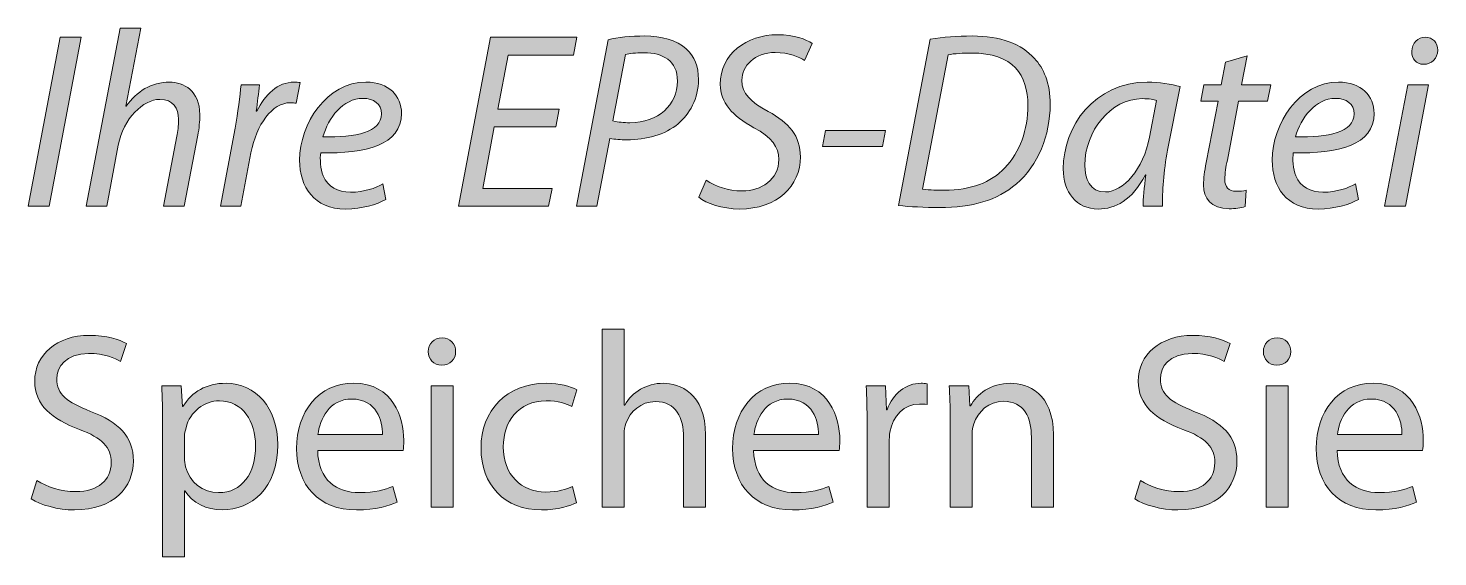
# Model space of a CAD drawing. Header units: inches. Extents: x 0 to 395, y 0 to 191.
# Drawn here: x 327.32 to 354.29, y 44.12 to 54.24 of the extents above; entities that cross this region are included whole.
import ezdxf

# ---------------------------------------------------------------- set-up
doc = ezdxf.new("R2010")
doc.units = ezdxf.units.IN
doc.header["$MEASUREMENT"] = 0
doc.layers.add('Template', color=7, linetype='Continuous')

# ---------------------------------------------------------------- blocks, each defined once
blk = doc.blocks.new('block 6')
at = {"layer": 'Template', "true_color": 0xf6921e}
h = blk.add_hatch(color=30, dxfattribs=at)
h.dxf.hatch_style = 2
edge = h.paths.add_edge_path()
edge.add_spline(control_points=[(328.425, 50.832), (328.425, 50.832), (329.073, 54.241), (329.073, 54.241), (329.073, 54.241), (329.472, 54.241), (329.472, 54.241), (329.472, 54.241), (329.184, 52.748), (329.184, 52.748), (329.184, 52.748), (329.193, 52.748), (329.193, 52.748), (329.39, 53.031), (329.673, 53.209), (330.024, 53.209), (330.288, 53.209), (330.6, 53.05), (330.6, 52.585), (330.6, 52.465), (330.586, 52.311), (330.562, 52.196), (330.562, 52.196), (330.302, 50.832), (330.302, 50.832), (330.302, 50.832), (329.904, 50.832), (329.904, 50.832), (329.904, 50.832), (330.163, 52.176), (330.163, 52.176), (330.177, 52.258), (330.192, 52.369), (330.192, 52.498), (330.192, 52.71), (330.091, 52.877), (329.832, 52.877), (329.524, 52.877), (329.135, 52.517), (329.039, 51.999), (329.039, 51.999), (328.823, 50.832), (328.823, 50.832), (328.823, 50.832), (328.425, 50.832), (328.425, 50.832)], knot_values=[0, 0, 0, 0, 1, 1, 1, 2, 2, 2, 3, 3, 3, 4, 4, 4, 5, 5, 5, 6, 6, 6, 7, 7, 7, 8, 8, 8, 9, 9, 9, 10, 10, 10, 11, 11, 11, 12, 12, 12, 13, 13, 13, 14, 14, 14, 15, 15, 15, 15], degree=3, periodic=1)
h = blk.add_hatch(color=30, dxfattribs=at)
h.dxf.hatch_style = 2
h.paths.add_polyline_path([(328.329, 54.068), (327.715, 50.832), (327.316, 50.832), (327.931, 54.068)])
h = blk.add_hatch(color=30, dxfattribs=at)
h.dxf.hatch_style = 2
h.paths.add_polyline_path([(337.411, 52.354), (336.234, 52.354), (336.014, 51.173), (337.339, 51.173), (337.271, 50.832), (335.548, 50.832), (336.162, 54.068), (337.814, 54.068), (337.747, 53.727), (336.498, 53.727), (336.302, 52.69), (337.478, 52.69)])
h = blk.add_hatch(color=30, dxfattribs=at)
h.dxf.hatch_style = 2
edge = h.paths.add_edge_path()
edge.add_spline(control_points=[(338.413, 54.02), (338.591, 54.064), (338.851, 54.092), (339.115, 54.092), (339.427, 54.092), (339.724, 54.016), (339.907, 53.843), (340.061, 53.704), (340.142, 53.511), (340.142, 53.257), (340.142, 52.897), (339.964, 52.589), (339.753, 52.412), (339.503, 52.2), (339.139, 52.104), (338.773, 52.104), (338.649, 52.104), (338.543, 52.114), (338.442, 52.128), (338.442, 52.128), (338.197, 50.832), (338.197, 50.832), (338.197, 50.832), (337.804, 50.832), (337.804, 50.832), (337.804, 50.832), (338.413, 54.02), (338.413, 54.02)], knot_values=[0, 0, 0, 0, 1, 1, 1, 2, 2, 2, 3, 3, 3, 4, 4, 4, 5, 5, 5, 6, 6, 6, 7, 7, 7, 8, 8, 8, 9, 9, 9, 9], degree=3, periodic=1)
edge = h.paths.add_edge_path()
edge.add_spline(control_points=[(338.505, 52.465), (338.615, 52.441), (338.711, 52.431), (338.827, 52.431), (339.374, 52.431), (339.739, 52.772), (339.739, 53.228), (339.739, 53.617), (339.465, 53.771), (339.095, 53.771), (338.937, 53.771), (338.817, 53.756), (338.745, 53.737), (338.745, 53.737), (338.505, 52.465), (338.505, 52.465)], knot_values=[0, 0, 0, 0, 1, 1, 1, 2, 2, 2, 3, 3, 3, 4, 4, 4, 5, 5, 5, 5], degree=3, periodic=1)
h = blk.add_hatch(color=30, dxfattribs=at)
h.dxf.hatch_style = 2
edge = h.paths.add_edge_path()
edge.add_spline(control_points=[(340.29, 51.332), (340.468, 51.211), (340.708, 51.125), (340.977, 51.125), (341.341, 51.125), (341.678, 51.341), (341.678, 51.73), (341.678, 51.97), (341.543, 52.153), (341.202, 52.335), (340.79, 52.561), (340.559, 52.82), (340.559, 53.166), (340.559, 53.747), (341.058, 54.116), (341.654, 54.116), (341.97, 54.116), (342.206, 54.025), (342.316, 53.948), (342.316, 53.948), (342.172, 53.622), (342.172, 53.622), (342.071, 53.684), (341.87, 53.776), (341.61, 53.776), (341.212, 53.776), (340.972, 53.511), (340.972, 53.247), (340.972, 52.983), (341.135, 52.834), (341.476, 52.647), (341.875, 52.431), (342.091, 52.176), (342.091, 51.778), (342.091, 51.221), (341.654, 50.779), (340.924, 50.779), (340.602, 50.784), (340.28, 50.885), (340.146, 51.005), (340.146, 51.005), (340.29, 51.332), (340.29, 51.332)], knot_values=[0, 0, 0, 0, 1, 1, 1, 2, 2, 2, 3, 3, 3, 4, 4, 4, 5, 5, 5, 6, 6, 6, 7, 7, 7, 8, 8, 8, 9, 9, 9, 10, 10, 10, 11, 11, 11, 12, 12, 12, 13, 13, 13, 14, 14, 14, 14], degree=3, periodic=1)
h = blk.add_hatch(color=30, dxfattribs=at)
h.dxf.hatch_style = 2
edge = h.paths.add_edge_path()
edge.add_spline(control_points=[(344.572, 54.03), (344.822, 54.073), (345.095, 54.092), (345.378, 54.092), (345.916, 54.092), (346.329, 53.939), (346.569, 53.66), (346.742, 53.483), (346.871, 53.19), (346.871, 52.782), (346.871, 52.196), (346.637, 51.615), (346.223, 51.259), (345.849, 50.943), (345.378, 50.808), (344.754, 50.808), (344.471, 50.808), (344.178, 50.822), (343.971, 50.846), (343.971, 50.846), (344.572, 54.03), (344.572, 54.03)], knot_values=[0, 0, 0, 0, 1, 1, 1, 2, 2, 2, 3, 3, 3, 4, 4, 4, 5, 5, 5, 6, 6, 6, 7, 7, 7, 7], degree=3, periodic=1)
edge = h.paths.add_edge_path()
edge.add_spline(control_points=[(344.428, 51.159), (344.572, 51.139), (344.725, 51.139), (344.845, 51.139), (345.359, 51.139), (345.734, 51.288), (346.003, 51.567), (346.295, 51.865), (346.444, 52.306), (346.444, 52.762), (346.444, 53.338), (346.166, 53.766), (345.359, 53.766), (345.215, 53.766), (345.032, 53.756), (344.917, 53.732), (344.917, 53.732), (344.428, 51.159), (344.428, 51.159)], knot_values=[0, 0, 0, 0, 1, 1, 1, 2, 2, 2, 3, 3, 3, 4, 4, 4, 5, 5, 5, 6, 6, 6, 6], degree=3, periodic=1)
h = blk.add_hatch(color=30, dxfattribs=at)
h.dxf.hatch_style = 2
h.paths.add_polyline_path([(353.269, 50.832), (353.716, 53.156), (354.11, 53.156), (353.668, 50.832)])
edge = h.paths.add_edge_path()
edge.add_spline(control_points=[(353.788, 53.799), (353.793, 53.953), (353.908, 54.068), (354.047, 54.068), (354.191, 54.068), (354.287, 53.963), (354.287, 53.819), (354.282, 53.66), (354.172, 53.55), (354.013, 53.55), (353.874, 53.55), (353.788, 53.655), (353.788, 53.799)], knot_values=[0, 0, 0, 0, 1, 1, 1, 2, 2, 2, 3, 3, 3, 4, 4, 4, 4], degree=3, periodic=1)
h = blk.add_hatch(color=30, dxfattribs=at)
h.dxf.hatch_style = 2
edge = h.paths.add_edge_path()
edge.add_spline(control_points=[(350.639, 53.713), (350.639, 53.713), (350.533, 53.156), (350.533, 53.156), (350.533, 53.156), (351.09, 53.156), (351.09, 53.156), (351.09, 53.156), (351.028, 52.844), (351.028, 52.844), (351.028, 52.844), (350.471, 52.844), (350.471, 52.844), (350.471, 52.844), (350.26, 51.715), (350.26, 51.715), (350.231, 51.586), (350.212, 51.466), (350.212, 51.346), (350.212, 51.207), (350.279, 51.12), (350.432, 51.12), (350.505, 51.12), (350.567, 51.125), (350.62, 51.139), (350.62, 51.139), (350.6, 50.827), (350.6, 50.827), (350.529, 50.798), (350.409, 50.784), (350.293, 50.784), (349.943, 50.784), (349.804, 50.995), (349.804, 51.235), (349.804, 51.37), (349.823, 51.499), (349.856, 51.667), (349.856, 51.667), (350.082, 52.844), (350.082, 52.844), (350.082, 52.844), (349.751, 52.844), (349.751, 52.844), (349.751, 52.844), (349.808, 53.156), (349.808, 53.156), (349.808, 53.156), (350.14, 53.156), (350.14, 53.156), (350.14, 53.156), (350.222, 53.588), (350.222, 53.588), (350.222, 53.588), (350.639, 53.713), (350.639, 53.713)], knot_values=[0, 0, 0, 0, 1, 1, 1, 2, 2, 2, 3, 3, 3, 4, 4, 4, 5, 5, 5, 6, 6, 6, 7, 7, 7, 8, 8, 8, 9, 9, 9, 10, 10, 10, 11, 11, 11, 12, 12, 12, 13, 13, 13, 14, 14, 14, 15, 15, 15, 16, 16, 16, 17, 17, 17, 18, 18, 18, 18], degree=3, periodic=1)
h = blk.add_hatch(color=30, dxfattribs=at)
h.dxf.hatch_style = 2
edge = h.paths.add_edge_path()
edge.add_spline(control_points=[(330.993, 50.832), (330.993, 50.832), (331.276, 52.33), (331.276, 52.33), (331.329, 52.633), (331.367, 52.94), (331.391, 53.156), (331.391, 53.156), (331.742, 53.156), (331.742, 53.156), (331.723, 52.993), (331.703, 52.829), (331.679, 52.652), (331.679, 52.652), (331.694, 52.652), (331.694, 52.652), (331.843, 52.969), (332.092, 53.209), (332.405, 53.209), (332.443, 53.209), (332.486, 53.204), (332.52, 53.199), (332.52, 53.199), (332.443, 52.805), (332.443, 52.805), (332.414, 52.81), (332.376, 52.815), (332.332, 52.815), (331.987, 52.815), (331.679, 52.397), (331.579, 51.855), (331.579, 51.855), (331.386, 50.832), (331.386, 50.832), (331.386, 50.832), (330.993, 50.832), (330.993, 50.832)], knot_values=[0, 0, 0, 0, 1, 1, 1, 2, 2, 2, 3, 3, 3, 4, 4, 4, 5, 5, 5, 6, 6, 6, 7, 7, 7, 8, 8, 8, 9, 9, 9, 10, 10, 10, 11, 11, 11, 12, 12, 12, 12], degree=3, periodic=1)
h = blk.add_hatch(color=30, dxfattribs=at)
h.dxf.hatch_style = 2
edge = h.paths.add_edge_path()
edge.add_spline(control_points=[(334.161, 50.962), (333.988, 50.866), (333.705, 50.779), (333.393, 50.779), (332.778, 50.779), (332.51, 51.202), (332.51, 51.715), (332.51, 52.416), (333.028, 53.209), (333.777, 53.209), (334.219, 53.209), (334.459, 52.945), (334.459, 52.609), (334.459, 51.999), (333.773, 51.84), (332.913, 51.855), (332.894, 51.754), (332.908, 51.538), (332.961, 51.413), (333.052, 51.202), (333.239, 51.101), (333.48, 51.101), (333.753, 51.101), (333.96, 51.182), (334.104, 51.259), (334.104, 51.259), (334.161, 50.962), (334.161, 50.962)], knot_values=[0, 0, 0, 0, 1, 1, 1, 2, 2, 2, 3, 3, 3, 4, 4, 4, 5, 5, 5, 6, 6, 6, 7, 7, 7, 8, 8, 8, 9, 9, 9, 9], degree=3, periodic=1)
edge = h.paths.add_edge_path()
edge.add_spline(control_points=[(333.72, 52.897), (333.34, 52.897), (333.057, 52.527), (332.956, 52.162), (333.585, 52.153), (334.075, 52.239), (334.075, 52.604), (334.075, 52.791), (333.931, 52.897), (333.72, 52.897)], knot_values=[0, 0, 0, 0, 1, 1, 1, 2, 2, 2, 3, 3, 3, 3], degree=3, periodic=1)
h = blk.add_hatch(color=30, dxfattribs=at)
h.dxf.hatch_style = 2
edge = h.paths.add_edge_path()
edge.add_spline(control_points=[(348.647, 50.832), (348.647, 50.971), (348.671, 51.192), (348.7, 51.432), (348.7, 51.432), (348.691, 51.432), (348.691, 51.432), (348.441, 50.947), (348.119, 50.779), (347.788, 50.779), (347.375, 50.779), (347.12, 51.106), (347.12, 51.548), (347.12, 52.359), (347.716, 53.209), (348.729, 53.209), (348.954, 53.209), (349.195, 53.171), (349.358, 53.122), (349.358, 53.122), (349.118, 51.908), (349.118, 51.908), (349.041, 51.504), (349.012, 51.091), (349.022, 50.832), (349.022, 50.832), (348.647, 50.832), (348.647, 50.832)], knot_values=[0, 0, 0, 0, 1, 1, 1, 2, 2, 2, 3, 3, 3, 4, 4, 4, 5, 5, 5, 6, 6, 6, 7, 7, 7, 8, 8, 8, 9, 9, 9, 9], degree=3, periodic=1)
edge = h.paths.add_edge_path()
edge.add_spline(control_points=[(348.907, 52.858), (348.854, 52.877), (348.767, 52.892), (348.633, 52.892), (348.028, 52.892), (347.533, 52.268), (347.533, 51.62), (347.533, 51.36), (347.625, 51.106), (347.932, 51.106), (348.263, 51.106), (348.657, 51.538), (348.772, 52.157), (348.772, 52.157), (348.907, 52.858), (348.907, 52.858)], knot_values=[0, 0, 0, 0, 1, 1, 1, 2, 2, 2, 3, 3, 3, 4, 4, 4, 5, 5, 5, 5], degree=3, periodic=1)
h = blk.add_hatch(color=30, dxfattribs=at)
h.dxf.hatch_style = 2
edge = h.paths.add_edge_path()
edge.add_spline(control_points=[(352.771, 50.962), (352.598, 50.866), (352.314, 50.779), (352.002, 50.779), (351.388, 50.779), (351.119, 51.202), (351.119, 51.715), (351.119, 52.416), (351.637, 53.209), (352.386, 53.209), (352.828, 53.209), (353.068, 52.945), (353.068, 52.609), (353.068, 51.999), (352.382, 51.84), (351.522, 51.855), (351.503, 51.754), (351.517, 51.538), (351.57, 51.413), (351.662, 51.202), (351.849, 51.101), (352.089, 51.101), (352.362, 51.101), (352.569, 51.182), (352.713, 51.259), (352.713, 51.259), (352.771, 50.962), (352.771, 50.962)], knot_values=[0, 0, 0, 0, 1, 1, 1, 2, 2, 2, 3, 3, 3, 4, 4, 4, 5, 5, 5, 6, 6, 6, 7, 7, 7, 8, 8, 8, 9, 9, 9, 9], degree=3, periodic=1)
edge = h.paths.add_edge_path()
edge.add_spline(control_points=[(352.329, 52.897), (351.95, 52.897), (351.666, 52.527), (351.565, 52.162), (352.194, 52.153), (352.684, 52.239), (352.684, 52.604), (352.684, 52.791), (352.54, 52.897), (352.329, 52.897)], knot_values=[0, 0, 0, 0, 1, 1, 1, 2, 2, 2, 3, 3, 3, 3], degree=3, periodic=1)
h = blk.add_hatch(color=30, dxfattribs=at)
h.dxf.hatch_style = 2
h.paths.add_polyline_path([(343.718, 52.282), (343.66, 51.975), (342.512, 51.975), (342.57, 52.282)])
h = blk.add_hatch(color=30, dxfattribs=at)
h.dxf.hatch_style = 2
edge = h.paths.add_edge_path()
edge.add_spline(control_points=[(327.484, 45.581), (327.671, 45.461), (327.94, 45.369), (328.228, 45.369), (328.656, 45.369), (328.905, 45.595), (328.905, 45.922), (328.905, 46.219), (328.732, 46.397), (328.296, 46.56), (327.767, 46.752), (327.441, 47.031), (327.441, 47.482), (327.441, 47.986), (327.859, 48.361), (328.488, 48.361), (328.814, 48.361), (329.059, 48.284), (329.198, 48.202), (329.198, 48.202), (329.083, 47.862), (329.083, 47.862), (328.982, 47.924), (328.766, 48.015), (328.473, 48.015), (328.032, 48.015), (327.864, 47.751), (327.864, 47.53), (327.864, 47.228), (328.061, 47.079), (328.507, 46.906), (329.054, 46.695), (329.328, 46.431), (329.328, 45.955), (329.328, 45.456), (328.963, 45.019), (328.2, 45.019), (327.888, 45.019), (327.547, 45.115), (327.374, 45.23), (327.374, 45.23), (327.484, 45.581), (327.484, 45.581)], knot_values=[0, 0, 0, 0, 1, 1, 1, 2, 2, 2, 3, 3, 3, 4, 4, 4, 5, 5, 5, 6, 6, 6, 7, 7, 7, 8, 8, 8, 9, 9, 9, 10, 10, 10, 11, 11, 11, 12, 12, 12, 13, 13, 13, 14, 14, 14, 14], degree=3, periodic=1)
h = blk.add_hatch(color=30, dxfattribs=at)
h.dxf.hatch_style = 2
edge = h.paths.add_edge_path()
edge.add_spline(control_points=[(335.495, 48.049), (335.495, 47.905), (335.395, 47.79), (335.226, 47.79), (335.073, 47.79), (334.972, 47.905), (334.972, 48.049), (334.972, 48.193), (335.078, 48.313), (335.236, 48.313), (335.39, 48.313), (335.495, 48.198), (335.495, 48.049)], knot_values=[0, 0, 0, 0, 1, 1, 1, 2, 2, 2, 3, 3, 3, 4, 4, 4, 4], degree=3, periodic=1)
h.paths.add_polyline_path([(335.025, 45.072), (335.025, 47.396), (335.448, 47.396), (335.448, 45.072)])
h = blk.add_hatch(color=30, dxfattribs=at)
h.dxf.hatch_style = 2
edge = h.paths.add_edge_path()
edge.add_spline(control_points=[(338.298, 48.481), (338.298, 48.481), (338.721, 48.481), (338.721, 48.481), (338.721, 48.481), (338.721, 47.026), (338.721, 47.026), (338.721, 47.026), (338.731, 47.026), (338.731, 47.026), (338.798, 47.146), (338.903, 47.257), (339.033, 47.329), (339.158, 47.401), (339.307, 47.444), (339.465, 47.444), (339.777, 47.444), (340.277, 47.252), (340.277, 46.455), (340.277, 46.455), (340.277, 45.072), (340.277, 45.072), (340.277, 45.072), (339.854, 45.072), (339.854, 45.072), (339.854, 45.072), (339.854, 46.407), (339.854, 46.407), (339.854, 46.781), (339.715, 47.093), (339.316, 47.093), (339.043, 47.093), (338.831, 46.901), (338.75, 46.676), (338.726, 46.613), (338.721, 46.551), (338.721, 46.474), (338.721, 46.474), (338.721, 45.072), (338.721, 45.072), (338.721, 45.072), (338.298, 45.072), (338.298, 45.072), (338.298, 45.072), (338.298, 48.481), (338.298, 48.481)], knot_values=[0, 0, 0, 0, 1, 1, 1, 2, 2, 2, 3, 3, 3, 4, 4, 4, 5, 5, 5, 6, 6, 6, 7, 7, 7, 8, 8, 8, 9, 9, 9, 10, 10, 10, 11, 11, 11, 12, 12, 12, 13, 13, 13, 14, 14, 14, 15, 15, 15, 15], degree=3, periodic=1)
h = blk.add_hatch(color=30, dxfattribs=at)
h.dxf.hatch_style = 2
edge = h.paths.add_edge_path()
edge.add_spline(control_points=[(348.599, 45.581), (348.786, 45.461), (349.055, 45.369), (349.343, 45.369), (349.77, 45.369), (350.02, 45.595), (350.02, 45.922), (350.02, 46.219), (349.847, 46.397), (349.41, 46.56), (348.882, 46.752), (348.555, 47.031), (348.555, 47.482), (348.555, 47.986), (348.973, 48.361), (349.602, 48.361), (349.929, 48.361), (350.174, 48.284), (350.313, 48.202), (350.313, 48.202), (350.197, 47.862), (350.197, 47.862), (350.097, 47.924), (349.881, 48.015), (349.588, 48.015), (349.146, 48.015), (348.978, 47.751), (348.978, 47.53), (348.978, 47.228), (349.175, 47.079), (349.621, 46.906), (350.169, 46.695), (350.443, 46.431), (350.443, 45.955), (350.443, 45.456), (350.078, 45.019), (349.314, 45.019), (349.002, 45.019), (348.661, 45.115), (348.488, 45.23), (348.488, 45.23), (348.599, 45.581), (348.599, 45.581)], knot_values=[0, 0, 0, 0, 1, 1, 1, 2, 2, 2, 3, 3, 3, 4, 4, 4, 5, 5, 5, 6, 6, 6, 7, 7, 7, 8, 8, 8, 9, 9, 9, 10, 10, 10, 11, 11, 11, 12, 12, 12, 13, 13, 13, 14, 14, 14, 14], degree=3, periodic=1)
h = blk.add_hatch(color=30, dxfattribs=at)
h.dxf.hatch_style = 2
edge = h.paths.add_edge_path()
edge.add_spline(control_points=[(351.474, 48.049), (351.474, 47.905), (351.373, 47.79), (351.205, 47.79), (351.052, 47.79), (350.95, 47.905), (350.95, 48.049), (350.95, 48.193), (351.056, 48.313), (351.215, 48.313), (351.368, 48.313), (351.474, 48.198), (351.474, 48.049)], knot_values=[0, 0, 0, 0, 1, 1, 1, 2, 2, 2, 3, 3, 3, 4, 4, 4, 4], degree=3, periodic=1)
h.paths.add_polyline_path([(351.004, 45.072), (351.004, 47.396), (351.426, 47.396), (351.426, 45.072)])
h = blk.add_hatch(color=30, dxfattribs=at)
h.dxf.hatch_style = 2
edge = h.paths.add_edge_path()
edge.add_spline(control_points=[(329.889, 46.637), (329.889, 46.935), (329.88, 47.175), (329.87, 47.396), (329.87, 47.396), (330.244, 47.396), (330.244, 47.396), (330.244, 47.396), (330.268, 46.997), (330.268, 46.997), (330.268, 46.997), (330.278, 46.997), (330.278, 46.997), (330.446, 47.28), (330.724, 47.444), (331.104, 47.444), (331.67, 47.444), (332.093, 46.968), (332.093, 46.267), (332.093, 45.432), (331.579, 45.019), (331.032, 45.019), (330.724, 45.019), (330.456, 45.153), (330.316, 45.384), (330.316, 45.384), (330.307, 45.384), (330.307, 45.384), (330.307, 45.384), (330.307, 44.121), (330.307, 44.121), (330.307, 44.121), (329.889, 44.121), (329.889, 44.121), (329.889, 44.121), (329.889, 46.637), (329.889, 46.637)], knot_values=[0, 0, 0, 0, 1, 1, 1, 2, 2, 2, 3, 3, 3, 4, 4, 4, 5, 5, 5, 6, 6, 6, 7, 7, 7, 8, 8, 8, 9, 9, 9, 10, 10, 10, 11, 11, 11, 12, 12, 12, 12], degree=3, periodic=1)
edge = h.paths.add_edge_path()
edge.add_spline(control_points=[(330.307, 46.018), (330.307, 45.955), (330.312, 45.898), (330.326, 45.845), (330.403, 45.552), (330.658, 45.35), (330.96, 45.35), (331.406, 45.35), (331.666, 45.715), (331.666, 46.248), (331.666, 46.709), (331.421, 47.108), (330.974, 47.108), (330.686, 47.108), (330.412, 46.906), (330.336, 46.589), (330.321, 46.536), (330.307, 46.474), (330.307, 46.421), (330.307, 46.421), (330.307, 46.018), (330.307, 46.018)], knot_values=[0, 0, 0, 0, 1, 1, 1, 2, 2, 2, 3, 3, 3, 4, 4, 4, 5, 5, 5, 6, 6, 6, 7, 7, 7, 7], degree=3, periodic=1)
h = blk.add_hatch(color=30, dxfattribs=at)
h.dxf.hatch_style = 2
edge = h.paths.add_edge_path()
edge.add_spline(control_points=[(332.855, 46.157), (332.865, 45.586), (333.225, 45.35), (333.653, 45.35), (333.955, 45.35), (334.142, 45.403), (334.296, 45.47), (334.296, 45.47), (334.373, 45.168), (334.373, 45.168), (334.224, 45.101), (333.965, 45.019), (333.595, 45.019), (332.88, 45.019), (332.452, 45.494), (332.452, 46.195), (332.452, 46.896), (332.865, 47.444), (333.542, 47.444), (334.306, 47.444), (334.502, 46.781), (334.502, 46.354), (334.502, 46.267), (334.497, 46.205), (334.488, 46.157), (334.488, 46.157), (332.855, 46.157), (332.855, 46.157)], knot_values=[0, 0, 0, 0, 1, 1, 1, 2, 2, 2, 3, 3, 3, 4, 4, 4, 5, 5, 5, 6, 6, 6, 7, 7, 7, 8, 8, 8, 9, 9, 9, 9], degree=3, periodic=1)
edge = h.paths.add_edge_path()
edge.add_spline(control_points=[(334.094, 46.46), (334.099, 46.723), (333.984, 47.141), (333.509, 47.141), (333.076, 47.141), (332.894, 46.752), (332.86, 46.46), (332.86, 46.46), (334.094, 46.46), (334.094, 46.46)], knot_values=[0, 0, 0, 0, 1, 1, 1, 2, 2, 2, 3, 3, 3, 3], degree=3, periodic=1)
h = blk.add_hatch(color=30, dxfattribs=at)
h.dxf.hatch_style = 2
edge = h.paths.add_edge_path()
edge.add_spline(control_points=[(337.805, 45.153), (337.694, 45.101), (337.449, 45.019), (337.137, 45.019), (336.436, 45.019), (335.98, 45.494), (335.98, 46.205), (335.98, 46.92), (336.47, 47.444), (337.228, 47.444), (337.478, 47.444), (337.699, 47.381), (337.814, 47.319), (337.814, 47.319), (337.718, 46.997), (337.718, 46.997), (337.617, 47.05), (337.459, 47.108), (337.228, 47.108), (336.695, 47.108), (336.407, 46.709), (336.407, 46.229), (336.407, 45.691), (336.753, 45.36), (337.214, 45.36), (337.454, 45.36), (337.612, 45.418), (337.732, 45.47), (337.732, 45.47), (337.805, 45.153), (337.805, 45.153)], knot_values=[0, 0, 0, 0, 1, 1, 1, 2, 2, 2, 3, 3, 3, 4, 4, 4, 5, 5, 5, 6, 6, 6, 7, 7, 7, 8, 8, 8, 9, 9, 9, 10, 10, 10, 10], degree=3, periodic=1)
h = blk.add_hatch(color=30, dxfattribs=at)
h.dxf.hatch_style = 2
edge = h.paths.add_edge_path()
edge.add_spline(control_points=[(341.197, 46.157), (341.207, 45.586), (341.567, 45.35), (341.995, 45.35), (342.297, 45.35), (342.485, 45.403), (342.638, 45.47), (342.638, 45.47), (342.715, 45.168), (342.715, 45.168), (342.566, 45.101), (342.307, 45.019), (341.937, 45.019), (341.222, 45.019), (340.794, 45.494), (340.794, 46.195), (340.794, 46.896), (341.207, 47.444), (341.884, 47.444), (342.648, 47.444), (342.845, 46.781), (342.845, 46.354), (342.845, 46.267), (342.84, 46.205), (342.83, 46.157), (342.83, 46.157), (341.197, 46.157), (341.197, 46.157)], knot_values=[0, 0, 0, 0, 1, 1, 1, 2, 2, 2, 3, 3, 3, 4, 4, 4, 5, 5, 5, 6, 6, 6, 7, 7, 7, 8, 8, 8, 9, 9, 9, 9], degree=3, periodic=1)
edge = h.paths.add_edge_path()
edge.add_spline(control_points=[(342.436, 46.46), (342.441, 46.723), (342.326, 47.141), (341.851, 47.141), (341.419, 47.141), (341.236, 46.752), (341.202, 46.46), (341.202, 46.46), (342.436, 46.46), (342.436, 46.46)], knot_values=[0, 0, 0, 0, 1, 1, 1, 2, 2, 2, 3, 3, 3, 3], degree=3, periodic=1)
h = blk.add_hatch(color=30, dxfattribs=at)
h.dxf.hatch_style = 2
edge = h.paths.add_edge_path()
edge.add_spline(control_points=[(343.367, 46.671), (343.367, 46.945), (343.362, 47.18), (343.348, 47.396), (343.348, 47.396), (343.718, 47.396), (343.718, 47.396), (343.718, 47.396), (343.736, 46.935), (343.736, 46.935), (343.736, 46.935), (343.751, 46.935), (343.751, 46.935), (343.857, 47.247), (344.116, 47.444), (344.399, 47.444), (344.443, 47.444), (344.476, 47.439), (344.514, 47.434), (344.514, 47.434), (344.514, 47.036), (344.514, 47.036), (344.471, 47.045), (344.428, 47.045), (344.37, 47.045), (344.073, 47.045), (343.862, 46.824), (343.804, 46.507), (343.794, 46.45), (343.79, 46.378), (343.79, 46.311), (343.79, 46.311), (343.79, 45.072), (343.79, 45.072), (343.79, 45.072), (343.367, 45.072), (343.367, 45.072), (343.367, 45.072), (343.367, 46.671), (343.367, 46.671)], knot_values=[0, 0, 0, 0, 1, 1, 1, 2, 2, 2, 3, 3, 3, 4, 4, 4, 5, 5, 5, 6, 6, 6, 7, 7, 7, 8, 8, 8, 9, 9, 9, 10, 10, 10, 11, 11, 11, 12, 12, 12, 13, 13, 13, 13], degree=3, periodic=1)
h = blk.add_hatch(color=30, dxfattribs=at)
h.dxf.hatch_style = 2
edge = h.paths.add_edge_path()
edge.add_spline(control_points=[(344.956, 46.767), (344.956, 47.012), (344.951, 47.204), (344.936, 47.396), (344.936, 47.396), (345.311, 47.396), (345.311, 47.396), (345.311, 47.396), (345.335, 47.012), (345.335, 47.012), (345.335, 47.012), (345.345, 47.012), (345.345, 47.012), (345.46, 47.228), (345.729, 47.444), (346.113, 47.444), (346.435, 47.444), (346.934, 47.252), (346.934, 46.455), (346.934, 46.455), (346.934, 45.072), (346.934, 45.072), (346.934, 45.072), (346.511, 45.072), (346.511, 45.072), (346.511, 45.072), (346.511, 46.412), (346.511, 46.412), (346.511, 46.786), (346.372, 47.098), (345.974, 47.098), (345.7, 47.098), (345.484, 46.901), (345.407, 46.666), (345.388, 46.613), (345.378, 46.541), (345.378, 46.469), (345.378, 46.469), (345.378, 45.072), (345.378, 45.072), (345.378, 45.072), (344.956, 45.072), (344.956, 45.072), (344.956, 45.072), (344.956, 46.767), (344.956, 46.767)], knot_values=[0, 0, 0, 0, 1, 1, 1, 2, 2, 2, 3, 3, 3, 4, 4, 4, 5, 5, 5, 6, 6, 6, 7, 7, 7, 8, 8, 8, 9, 9, 9, 10, 10, 10, 11, 11, 11, 12, 12, 12, 13, 13, 13, 14, 14, 14, 15, 15, 15, 15], degree=3, periodic=1)
h = blk.add_hatch(color=30, dxfattribs=at)
h.dxf.hatch_style = 2
edge = h.paths.add_edge_path()
edge.add_spline(control_points=[(352.362, 46.157), (352.372, 45.586), (352.732, 45.35), (353.159, 45.35), (353.461, 45.35), (353.649, 45.403), (353.802, 45.47), (353.802, 45.47), (353.879, 45.168), (353.879, 45.168), (353.73, 45.101), (353.471, 45.019), (353.101, 45.019), (352.386, 45.019), (351.959, 45.494), (351.959, 46.195), (351.959, 46.896), (352.372, 47.444), (353.049, 47.444), (353.812, 47.444), (354.009, 46.781), (354.009, 46.354), (354.009, 46.267), (354.004, 46.205), (353.995, 46.157), (353.995, 46.157), (352.362, 46.157), (352.362, 46.157)], knot_values=[0, 0, 0, 0, 1, 1, 1, 2, 2, 2, 3, 3, 3, 4, 4, 4, 5, 5, 5, 6, 6, 6, 7, 7, 7, 8, 8, 8, 9, 9, 9, 9], degree=3, periodic=1)
edge = h.paths.add_edge_path()
edge.add_spline(control_points=[(353.601, 46.46), (353.605, 46.723), (353.49, 47.141), (353.015, 47.141), (352.583, 47.141), (352.4, 46.752), (352.367, 46.46), (352.367, 46.46), (353.601, 46.46), (353.601, 46.46)], knot_values=[0, 0, 0, 0, 1, 1, 1, 2, 2, 2, 3, 3, 3, 3], degree=3, periodic=1)
at = {"layer": 'Template', "lineweight": 0}
for points in [[(328.329, 54.068), (327.715, 50.832), (327.316, 50.832), (327.931, 54.068), (328.329, 54.068)], [(337.411, 52.354), (336.234, 52.354), (336.014, 51.173), (337.339, 51.173), (337.271, 50.832), (335.548, 50.832), (336.162, 54.068), (337.814, 54.068), (337.747, 53.727), (336.498, 53.727), (336.302, 52.69), (337.478, 52.69), (337.411, 52.354)], [(353.269, 50.832), (353.716, 53.156), (354.11, 53.156), (353.668, 50.832), (353.269, 50.832)], [(343.718, 52.282), (343.66, 51.975), (342.512, 51.975), (342.57, 52.282), (343.718, 52.282)], [(335.025, 45.072), (335.025, 47.396), (335.448, 47.396), (335.448, 45.072), (335.025, 45.072)], [(351.004, 45.072), (351.004, 47.396), (351.426, 47.396), (351.426, 45.072), (351.004, 45.072)]]:
    blk.add_lwpolyline(points, dxfattribs=at)
for points, knots in [([(328.425, 50.832), (328.425, 50.832), (329.073, 54.241), (329.073, 54.241), (329.073, 54.241), (329.472, 54.241), (329.472, 54.241), (329.472, 54.241), (329.184, 52.748), (329.184, 52.748), (329.184, 52.748), (329.193, 52.748), (329.193, 52.748), (329.39, 53.031), (329.673, 53.209), (330.024, 53.209), (330.288, 53.209), (330.6, 53.05), (330.6, 52.585), (330.6, 52.465), (330.586, 52.311), (330.562, 52.196), (330.562, 52.196), (330.302, 50.832), (330.302, 50.832), (330.302, 50.832), (329.904, 50.832), (329.904, 50.832), (329.904, 50.832), (330.163, 52.176), (330.163, 52.176), (330.177, 52.258), (330.192, 52.369), (330.192, 52.498), (330.192, 52.71), (330.091, 52.877), (329.832, 52.877), (329.524, 52.877), (329.135, 52.517), (329.039, 51.999), (329.039, 51.999), (328.823, 50.832), (328.823, 50.832), (328.823, 50.832), (328.425, 50.832), (328.425, 50.832)], [0, 0, 0, 0, 1, 1, 1, 2, 2, 2, 3, 3, 3, 4, 4, 4, 5, 5, 5, 6, 6, 6, 7, 7, 7, 8, 8, 8, 9, 9, 9, 10, 10, 10, 11, 11, 11, 12, 12, 12, 13, 13, 13, 14, 14, 14, 15, 15, 15, 15]), ([(338.413, 54.02), (338.591, 54.064), (338.851, 54.092), (339.115, 54.092), (339.427, 54.092), (339.724, 54.016), (339.907, 53.843), (340.061, 53.704), (340.142, 53.511), (340.142, 53.257), (340.142, 52.897), (339.964, 52.589), (339.753, 52.412), (339.503, 52.2), (339.139, 52.104), (338.773, 52.104), (338.649, 52.104), (338.543, 52.114), (338.442, 52.128), (338.442, 52.128), (338.197, 50.832), (338.197, 50.832), (338.197, 50.832), (337.804, 50.832), (337.804, 50.832), (337.804, 50.832), (338.413, 54.02), (338.413, 54.02)], [0, 0, 0, 0, 1, 1, 1, 2, 2, 2, 3, 3, 3, 4, 4, 4, 5, 5, 5, 6, 6, 6, 7, 7, 7, 8, 8, 8, 9, 9, 9, 9]), ([(340.29, 51.332), (340.468, 51.211), (340.708, 51.125), (340.977, 51.125), (341.341, 51.125), (341.678, 51.341), (341.678, 51.73), (341.678, 51.97), (341.543, 52.153), (341.202, 52.335), (340.79, 52.561), (340.559, 52.82), (340.559, 53.166), (340.559, 53.747), (341.058, 54.116), (341.654, 54.116), (341.97, 54.116), (342.206, 54.025), (342.316, 53.948), (342.316, 53.948), (342.172, 53.622), (342.172, 53.622), (342.071, 53.684), (341.87, 53.776), (341.61, 53.776), (341.212, 53.776), (340.972, 53.511), (340.972, 53.247), (340.972, 52.983), (341.135, 52.834), (341.476, 52.647), (341.875, 52.431), (342.091, 52.176), (342.091, 51.778), (342.091, 51.221), (341.654, 50.779), (340.924, 50.779), (340.602, 50.784), (340.28, 50.885), (340.146, 51.005), (340.146, 51.005), (340.29, 51.332), (340.29, 51.332)], [0, 0, 0, 0, 1, 1, 1, 2, 2, 2, 3, 3, 3, 4, 4, 4, 5, 5, 5, 6, 6, 6, 7, 7, 7, 8, 8, 8, 9, 9, 9, 10, 10, 10, 11, 11, 11, 12, 12, 12, 13, 13, 13, 14, 14, 14, 14]), ([(344.572, 54.03), (344.822, 54.073), (345.095, 54.092), (345.378, 54.092), (345.916, 54.092), (346.329, 53.939), (346.569, 53.66), (346.742, 53.483), (346.871, 53.19), (346.871, 52.782), (346.871, 52.196), (346.637, 51.615), (346.223, 51.259), (345.849, 50.943), (345.378, 50.808), (344.754, 50.808), (344.471, 50.808), (344.178, 50.822), (343.971, 50.846), (343.971, 50.846), (344.572, 54.03), (344.572, 54.03)], [0, 0, 0, 0, 1, 1, 1, 2, 2, 2, 3, 3, 3, 4, 4, 4, 5, 5, 5, 6, 6, 6, 7, 7, 7, 7]), ([(353.788, 53.799), (353.793, 53.953), (353.908, 54.068), (354.047, 54.068), (354.191, 54.068), (354.287, 53.963), (354.287, 53.819), (354.282, 53.66), (354.172, 53.55), (354.013, 53.55), (353.874, 53.55), (353.788, 53.655), (353.788, 53.799)], [0, 0, 0, 0, 1, 1, 1, 2, 2, 2, 3, 3, 3, 4, 4, 4, 4]), ([(338.505, 52.465), (338.615, 52.441), (338.711, 52.431), (338.827, 52.431), (339.374, 52.431), (339.739, 52.772), (339.739, 53.228), (339.739, 53.617), (339.465, 53.771), (339.095, 53.771), (338.937, 53.771), (338.817, 53.756), (338.745, 53.737), (338.745, 53.737), (338.505, 52.465), (338.505, 52.465)], [0, 0, 0, 0, 1, 1, 1, 2, 2, 2, 3, 3, 3, 4, 4, 4, 5, 5, 5, 5]), ([(344.428, 51.159), (344.572, 51.139), (344.725, 51.139), (344.845, 51.139), (345.359, 51.139), (345.734, 51.288), (346.003, 51.567), (346.295, 51.865), (346.444, 52.306), (346.444, 52.762), (346.444, 53.338), (346.166, 53.766), (345.359, 53.766), (345.215, 53.766), (345.032, 53.756), (344.917, 53.732), (344.917, 53.732), (344.428, 51.159), (344.428, 51.159)], [0, 0, 0, 0, 1, 1, 1, 2, 2, 2, 3, 3, 3, 4, 4, 4, 5, 5, 5, 6, 6, 6, 6]), ([(350.639, 53.713), (350.639, 53.713), (350.533, 53.156), (350.533, 53.156), (350.533, 53.156), (351.09, 53.156), (351.09, 53.156), (351.09, 53.156), (351.028, 52.844), (351.028, 52.844), (351.028, 52.844), (350.471, 52.844), (350.471, 52.844), (350.471, 52.844), (350.26, 51.715), (350.26, 51.715), (350.231, 51.586), (350.212, 51.466), (350.212, 51.346), (350.212, 51.207), (350.279, 51.12), (350.432, 51.12), (350.505, 51.12), (350.567, 51.125), (350.62, 51.139), (350.62, 51.139), (350.6, 50.827), (350.6, 50.827), (350.529, 50.798), (350.409, 50.784), (350.293, 50.784), (349.943, 50.784), (349.804, 50.995), (349.804, 51.235), (349.804, 51.37), (349.823, 51.499), (349.856, 51.667), (349.856, 51.667), (350.082, 52.844), (350.082, 52.844), (350.082, 52.844), (349.751, 52.844), (349.751, 52.844), (349.751, 52.844), (349.808, 53.156), (349.808, 53.156), (349.808, 53.156), (350.14, 53.156), (350.14, 53.156), (350.14, 53.156), (350.222, 53.588), (350.222, 53.588), (350.222, 53.588), (350.639, 53.713), (350.639, 53.713)], [0, 0, 0, 0, 1, 1, 1, 2, 2, 2, 3, 3, 3, 4, 4, 4, 5, 5, 5, 6, 6, 6, 7, 7, 7, 8, 8, 8, 9, 9, 9, 10, 10, 10, 11, 11, 11, 12, 12, 12, 13, 13, 13, 14, 14, 14, 15, 15, 15, 16, 16, 16, 17, 17, 17, 18, 18, 18, 18]), ([(330.993, 50.832), (330.993, 50.832), (331.276, 52.33), (331.276, 52.33), (331.329, 52.633), (331.367, 52.94), (331.391, 53.156), (331.391, 53.156), (331.742, 53.156), (331.742, 53.156), (331.723, 52.993), (331.703, 52.829), (331.679, 52.652), (331.679, 52.652), (331.694, 52.652), (331.694, 52.652), (331.843, 52.969), (332.092, 53.209), (332.405, 53.209), (332.443, 53.209), (332.486, 53.204), (332.52, 53.199), (332.52, 53.199), (332.443, 52.805), (332.443, 52.805), (332.414, 52.81), (332.376, 52.815), (332.332, 52.815), (331.987, 52.815), (331.679, 52.397), (331.579, 51.855), (331.579, 51.855), (331.386, 50.832), (331.386, 50.832), (331.386, 50.832), (330.993, 50.832), (330.993, 50.832)], [0, 0, 0, 0, 1, 1, 1, 2, 2, 2, 3, 3, 3, 4, 4, 4, 5, 5, 5, 6, 6, 6, 7, 7, 7, 8, 8, 8, 9, 9, 9, 10, 10, 10, 11, 11, 11, 12, 12, 12, 12]), ([(334.161, 50.962), (333.988, 50.866), (333.705, 50.779), (333.393, 50.779), (332.778, 50.779), (332.51, 51.202), (332.51, 51.715), (332.51, 52.416), (333.028, 53.209), (333.777, 53.209), (334.219, 53.209), (334.459, 52.945), (334.459, 52.609), (334.459, 51.999), (333.773, 51.84), (332.913, 51.855), (332.894, 51.754), (332.908, 51.538), (332.961, 51.413), (333.052, 51.202), (333.239, 51.101), (333.48, 51.101), (333.753, 51.101), (333.96, 51.182), (334.104, 51.259), (334.104, 51.259), (334.161, 50.962), (334.161, 50.962)], [0, 0, 0, 0, 1, 1, 1, 2, 2, 2, 3, 3, 3, 4, 4, 4, 5, 5, 5, 6, 6, 6, 7, 7, 7, 8, 8, 8, 9, 9, 9, 9]), ([(348.647, 50.832), (348.647, 50.971), (348.671, 51.192), (348.7, 51.432), (348.7, 51.432), (348.691, 51.432), (348.691, 51.432), (348.441, 50.947), (348.119, 50.779), (347.788, 50.779), (347.375, 50.779), (347.12, 51.106), (347.12, 51.548), (347.12, 52.359), (347.716, 53.209), (348.729, 53.209), (348.954, 53.209), (349.195, 53.171), (349.358, 53.122), (349.358, 53.122), (349.118, 51.908), (349.118, 51.908), (349.041, 51.504), (349.012, 51.091), (349.022, 50.832), (349.022, 50.832), (348.647, 50.832), (348.647, 50.832)], [0, 0, 0, 0, 1, 1, 1, 2, 2, 2, 3, 3, 3, 4, 4, 4, 5, 5, 5, 6, 6, 6, 7, 7, 7, 8, 8, 8, 9, 9, 9, 9]), ([(352.771, 50.962), (352.598, 50.866), (352.314, 50.779), (352.002, 50.779), (351.388, 50.779), (351.119, 51.202), (351.119, 51.715), (351.119, 52.416), (351.637, 53.209), (352.386, 53.209), (352.828, 53.209), (353.068, 52.945), (353.068, 52.609), (353.068, 51.999), (352.382, 51.84), (351.522, 51.855), (351.503, 51.754), (351.517, 51.538), (351.57, 51.413), (351.662, 51.202), (351.849, 51.101), (352.089, 51.101), (352.362, 51.101), (352.569, 51.182), (352.713, 51.259), (352.713, 51.259), (352.771, 50.962), (352.771, 50.962)], [0, 0, 0, 0, 1, 1, 1, 2, 2, 2, 3, 3, 3, 4, 4, 4, 5, 5, 5, 6, 6, 6, 7, 7, 7, 8, 8, 8, 9, 9, 9, 9]), ([(333.72, 52.897), (333.34, 52.897), (333.057, 52.527), (332.956, 52.162), (333.585, 52.153), (334.075, 52.239), (334.075, 52.604), (334.075, 52.791), (333.931, 52.897), (333.72, 52.897)], [0, 0, 0, 0, 1, 1, 1, 2, 2, 2, 3, 3, 3, 3]), ([(348.907, 52.858), (348.854, 52.877), (348.767, 52.892), (348.633, 52.892), (348.028, 52.892), (347.533, 52.268), (347.533, 51.62), (347.533, 51.36), (347.625, 51.106), (347.932, 51.106), (348.263, 51.106), (348.657, 51.538), (348.772, 52.157), (348.772, 52.157), (348.907, 52.858), (348.907, 52.858)], [0, 0, 0, 0, 1, 1, 1, 2, 2, 2, 3, 3, 3, 4, 4, 4, 5, 5, 5, 5]), ([(352.329, 52.897), (351.95, 52.897), (351.666, 52.527), (351.565, 52.162), (352.194, 52.153), (352.684, 52.239), (352.684, 52.604), (352.684, 52.791), (352.54, 52.897), (352.329, 52.897)], [0, 0, 0, 0, 1, 1, 1, 2, 2, 2, 3, 3, 3, 3]), ([(327.484, 45.581), (327.671, 45.461), (327.94, 45.369), (328.228, 45.369), (328.656, 45.369), (328.905, 45.595), (328.905, 45.922), (328.905, 46.219), (328.732, 46.397), (328.296, 46.56), (327.767, 46.752), (327.441, 47.031), (327.441, 47.482), (327.441, 47.986), (327.859, 48.361), (328.488, 48.361), (328.814, 48.361), (329.059, 48.284), (329.198, 48.202), (329.198, 48.202), (329.083, 47.862), (329.083, 47.862), (328.982, 47.924), (328.766, 48.015), (328.473, 48.015), (328.032, 48.015), (327.864, 47.751), (327.864, 47.53), (327.864, 47.228), (328.061, 47.079), (328.507, 46.906), (329.054, 46.695), (329.328, 46.431), (329.328, 45.955), (329.328, 45.456), (328.963, 45.019), (328.2, 45.019), (327.888, 45.019), (327.547, 45.115), (327.374, 45.23), (327.374, 45.23), (327.484, 45.581), (327.484, 45.581)], [0, 0, 0, 0, 1, 1, 1, 2, 2, 2, 3, 3, 3, 4, 4, 4, 5, 5, 5, 6, 6, 6, 7, 7, 7, 8, 8, 8, 9, 9, 9, 10, 10, 10, 11, 11, 11, 12, 12, 12, 13, 13, 13, 14, 14, 14, 14]), ([(335.495, 48.049), (335.495, 47.905), (335.395, 47.79), (335.226, 47.79), (335.073, 47.79), (334.972, 47.905), (334.972, 48.049), (334.972, 48.193), (335.078, 48.313), (335.236, 48.313), (335.39, 48.313), (335.495, 48.198), (335.495, 48.049)], [0, 0, 0, 0, 1, 1, 1, 2, 2, 2, 3, 3, 3, 4, 4, 4, 4]), ([(338.298, 48.481), (338.298, 48.481), (338.721, 48.481), (338.721, 48.481), (338.721, 48.481), (338.721, 47.026), (338.721, 47.026), (338.721, 47.026), (338.731, 47.026), (338.731, 47.026), (338.798, 47.146), (338.903, 47.257), (339.033, 47.329), (339.158, 47.401), (339.307, 47.444), (339.465, 47.444), (339.777, 47.444), (340.277, 47.252), (340.277, 46.455), (340.277, 46.455), (340.277, 45.072), (340.277, 45.072), (340.277, 45.072), (339.854, 45.072), (339.854, 45.072), (339.854, 45.072), (339.854, 46.407), (339.854, 46.407), (339.854, 46.781), (339.715, 47.093), (339.316, 47.093), (339.043, 47.093), (338.831, 46.901), (338.75, 46.676), (338.726, 46.613), (338.721, 46.551), (338.721, 46.474), (338.721, 46.474), (338.721, 45.072), (338.721, 45.072), (338.721, 45.072), (338.298, 45.072), (338.298, 45.072), (338.298, 45.072), (338.298, 48.481), (338.298, 48.481)], [0, 0, 0, 0, 1, 1, 1, 2, 2, 2, 3, 3, 3, 4, 4, 4, 5, 5, 5, 6, 6, 6, 7, 7, 7, 8, 8, 8, 9, 9, 9, 10, 10, 10, 11, 11, 11, 12, 12, 12, 13, 13, 13, 14, 14, 14, 15, 15, 15, 15]), ([(348.599, 45.581), (348.786, 45.461), (349.055, 45.369), (349.343, 45.369), (349.77, 45.369), (350.02, 45.595), (350.02, 45.922), (350.02, 46.219), (349.847, 46.397), (349.41, 46.56), (348.882, 46.752), (348.555, 47.031), (348.555, 47.482), (348.555, 47.986), (348.973, 48.361), (349.602, 48.361), (349.929, 48.361), (350.174, 48.284), (350.313, 48.202), (350.313, 48.202), (350.197, 47.862), (350.197, 47.862), (350.097, 47.924), (349.881, 48.015), (349.588, 48.015), (349.146, 48.015), (348.978, 47.751), (348.978, 47.53), (348.978, 47.228), (349.175, 47.079), (349.621, 46.906), (350.169, 46.695), (350.443, 46.431), (350.443, 45.955), (350.443, 45.456), (350.078, 45.019), (349.314, 45.019), (349.002, 45.019), (348.661, 45.115), (348.488, 45.23), (348.488, 45.23), (348.599, 45.581), (348.599, 45.581)], [0, 0, 0, 0, 1, 1, 1, 2, 2, 2, 3, 3, 3, 4, 4, 4, 5, 5, 5, 6, 6, 6, 7, 7, 7, 8, 8, 8, 9, 9, 9, 10, 10, 10, 11, 11, 11, 12, 12, 12, 13, 13, 13, 14, 14, 14, 14]), ([(351.474, 48.049), (351.474, 47.905), (351.373, 47.79), (351.205, 47.79), (351.052, 47.79), (350.95, 47.905), (350.95, 48.049), (350.95, 48.193), (351.056, 48.313), (351.215, 48.313), (351.368, 48.313), (351.474, 48.198), (351.474, 48.049)], [0, 0, 0, 0, 1, 1, 1, 2, 2, 2, 3, 3, 3, 4, 4, 4, 4]), ([(329.889, 46.637), (329.889, 46.935), (329.88, 47.175), (329.87, 47.396), (329.87, 47.396), (330.244, 47.396), (330.244, 47.396), (330.244, 47.396), (330.268, 46.997), (330.268, 46.997), (330.268, 46.997), (330.278, 46.997), (330.278, 46.997), (330.446, 47.28), (330.724, 47.444), (331.104, 47.444), (331.67, 47.444), (332.093, 46.968), (332.093, 46.267), (332.093, 45.432), (331.579, 45.019), (331.032, 45.019), (330.724, 45.019), (330.456, 45.153), (330.316, 45.384), (330.316, 45.384), (330.307, 45.384), (330.307, 45.384), (330.307, 45.384), (330.307, 44.121), (330.307, 44.121), (330.307, 44.121), (329.889, 44.121), (329.889, 44.121), (329.889, 44.121), (329.889, 46.637), (329.889, 46.637)], [0, 0, 0, 0, 1, 1, 1, 2, 2, 2, 3, 3, 3, 4, 4, 4, 5, 5, 5, 6, 6, 6, 7, 7, 7, 8, 8, 8, 9, 9, 9, 10, 10, 10, 11, 11, 11, 12, 12, 12, 12]), ([(332.855, 46.157), (332.865, 45.586), (333.225, 45.35), (333.653, 45.35), (333.955, 45.35), (334.142, 45.403), (334.296, 45.47), (334.296, 45.47), (334.373, 45.168), (334.373, 45.168), (334.224, 45.101), (333.965, 45.019), (333.595, 45.019), (332.88, 45.019), (332.452, 45.494), (332.452, 46.195), (332.452, 46.896), (332.865, 47.444), (333.542, 47.444), (334.306, 47.444), (334.502, 46.781), (334.502, 46.354), (334.502, 46.267), (334.497, 46.205), (334.488, 46.157), (334.488, 46.157), (332.855, 46.157), (332.855, 46.157)], [0, 0, 0, 0, 1, 1, 1, 2, 2, 2, 3, 3, 3, 4, 4, 4, 5, 5, 5, 6, 6, 6, 7, 7, 7, 8, 8, 8, 9, 9, 9, 9]), ([(337.805, 45.153), (337.694, 45.101), (337.449, 45.019), (337.137, 45.019), (336.436, 45.019), (335.98, 45.494), (335.98, 46.205), (335.98, 46.92), (336.47, 47.444), (337.228, 47.444), (337.478, 47.444), (337.699, 47.381), (337.814, 47.319), (337.814, 47.319), (337.718, 46.997), (337.718, 46.997), (337.617, 47.05), (337.459, 47.108), (337.228, 47.108), (336.695, 47.108), (336.407, 46.709), (336.407, 46.229), (336.407, 45.691), (336.753, 45.36), (337.214, 45.36), (337.454, 45.36), (337.612, 45.418), (337.732, 45.47), (337.732, 45.47), (337.805, 45.153), (337.805, 45.153)], [0, 0, 0, 0, 1, 1, 1, 2, 2, 2, 3, 3, 3, 4, 4, 4, 5, 5, 5, 6, 6, 6, 7, 7, 7, 8, 8, 8, 9, 9, 9, 10, 10, 10, 10]), ([(341.197, 46.157), (341.207, 45.586), (341.567, 45.35), (341.995, 45.35), (342.297, 45.35), (342.485, 45.403), (342.638, 45.47), (342.638, 45.47), (342.715, 45.168), (342.715, 45.168), (342.566, 45.101), (342.307, 45.019), (341.937, 45.019), (341.222, 45.019), (340.794, 45.494), (340.794, 46.195), (340.794, 46.896), (341.207, 47.444), (341.884, 47.444), (342.648, 47.444), (342.845, 46.781), (342.845, 46.354), (342.845, 46.267), (342.84, 46.205), (342.83, 46.157), (342.83, 46.157), (341.197, 46.157), (341.197, 46.157)], [0, 0, 0, 0, 1, 1, 1, 2, 2, 2, 3, 3, 3, 4, 4, 4, 5, 5, 5, 6, 6, 6, 7, 7, 7, 8, 8, 8, 9, 9, 9, 9]), ([(343.367, 46.671), (343.367, 46.945), (343.362, 47.18), (343.348, 47.396), (343.348, 47.396), (343.718, 47.396), (343.718, 47.396), (343.718, 47.396), (343.736, 46.935), (343.736, 46.935), (343.736, 46.935), (343.751, 46.935), (343.751, 46.935), (343.857, 47.247), (344.116, 47.444), (344.399, 47.444), (344.443, 47.444), (344.476, 47.439), (344.514, 47.434), (344.514, 47.434), (344.514, 47.036), (344.514, 47.036), (344.471, 47.045), (344.428, 47.045), (344.37, 47.045), (344.073, 47.045), (343.862, 46.824), (343.804, 46.507), (343.794, 46.45), (343.79, 46.378), (343.79, 46.311), (343.79, 46.311), (343.79, 45.072), (343.79, 45.072), (343.79, 45.072), (343.367, 45.072), (343.367, 45.072), (343.367, 45.072), (343.367, 46.671), (343.367, 46.671)], [0, 0, 0, 0, 1, 1, 1, 2, 2, 2, 3, 3, 3, 4, 4, 4, 5, 5, 5, 6, 6, 6, 7, 7, 7, 8, 8, 8, 9, 9, 9, 10, 10, 10, 11, 11, 11, 12, 12, 12, 13, 13, 13, 13]), ([(344.956, 46.767), (344.956, 47.012), (344.951, 47.204), (344.936, 47.396), (344.936, 47.396), (345.311, 47.396), (345.311, 47.396), (345.311, 47.396), (345.335, 47.012), (345.335, 47.012), (345.335, 47.012), (345.345, 47.012), (345.345, 47.012), (345.46, 47.228), (345.729, 47.444), (346.113, 47.444), (346.435, 47.444), (346.934, 47.252), (346.934, 46.455), (346.934, 46.455), (346.934, 45.072), (346.934, 45.072), (346.934, 45.072), (346.511, 45.072), (346.511, 45.072), (346.511, 45.072), (346.511, 46.412), (346.511, 46.412), (346.511, 46.786), (346.372, 47.098), (345.974, 47.098), (345.7, 47.098), (345.484, 46.901), (345.407, 46.666), (345.388, 46.613), (345.378, 46.541), (345.378, 46.469), (345.378, 46.469), (345.378, 45.072), (345.378, 45.072), (345.378, 45.072), (344.956, 45.072), (344.956, 45.072), (344.956, 45.072), (344.956, 46.767), (344.956, 46.767)], [0, 0, 0, 0, 1, 1, 1, 2, 2, 2, 3, 3, 3, 4, 4, 4, 5, 5, 5, 6, 6, 6, 7, 7, 7, 8, 8, 8, 9, 9, 9, 10, 10, 10, 11, 11, 11, 12, 12, 12, 13, 13, 13, 14, 14, 14, 15, 15, 15, 15]), ([(352.362, 46.157), (352.372, 45.586), (352.732, 45.35), (353.159, 45.35), (353.461, 45.35), (353.649, 45.403), (353.802, 45.47), (353.802, 45.47), (353.879, 45.168), (353.879, 45.168), (353.73, 45.101), (353.471, 45.019), (353.101, 45.019), (352.386, 45.019), (351.959, 45.494), (351.959, 46.195), (351.959, 46.896), (352.372, 47.444), (353.049, 47.444), (353.812, 47.444), (354.009, 46.781), (354.009, 46.354), (354.009, 46.267), (354.004, 46.205), (353.995, 46.157), (353.995, 46.157), (352.362, 46.157), (352.362, 46.157)], [0, 0, 0, 0, 1, 1, 1, 2, 2, 2, 3, 3, 3, 4, 4, 4, 5, 5, 5, 6, 6, 6, 7, 7, 7, 8, 8, 8, 9, 9, 9, 9]), ([(330.307, 46.018), (330.307, 45.955), (330.312, 45.898), (330.326, 45.845), (330.403, 45.552), (330.658, 45.35), (330.96, 45.35), (331.406, 45.35), (331.666, 45.715), (331.666, 46.248), (331.666, 46.709), (331.421, 47.108), (330.974, 47.108), (330.686, 47.108), (330.412, 46.906), (330.336, 46.589), (330.321, 46.536), (330.307, 46.474), (330.307, 46.421), (330.307, 46.421), (330.307, 46.018), (330.307, 46.018)], [0, 0, 0, 0, 1, 1, 1, 2, 2, 2, 3, 3, 3, 4, 4, 4, 5, 5, 5, 6, 6, 6, 7, 7, 7, 7]), ([(334.094, 46.46), (334.099, 46.723), (333.984, 47.141), (333.509, 47.141), (333.076, 47.141), (332.894, 46.752), (332.86, 46.46), (332.86, 46.46), (334.094, 46.46), (334.094, 46.46)], [0, 0, 0, 0, 1, 1, 1, 2, 2, 2, 3, 3, 3, 3]), ([(342.436, 46.46), (342.441, 46.723), (342.326, 47.141), (341.851, 47.141), (341.419, 47.141), (341.236, 46.752), (341.202, 46.46), (341.202, 46.46), (342.436, 46.46), (342.436, 46.46)], [0, 0, 0, 0, 1, 1, 1, 2, 2, 2, 3, 3, 3, 3]), ([(353.601, 46.46), (353.605, 46.723), (353.49, 47.141), (353.015, 47.141), (352.583, 47.141), (352.4, 46.752), (352.367, 46.46), (352.367, 46.46), (353.601, 46.46), (353.601, 46.46)], [0, 0, 0, 0, 1, 1, 1, 2, 2, 2, 3, 3, 3, 3])]:
    blk.add_open_spline(points, degree=3, knots=knots, dxfattribs=at)

msp = doc.modelspace()

# ---------------------------------------------------------------- block references
at = {"layer": 'Template'}
msp.add_blockref('block 6', (0, 0), dxfattribs=at)

doc.saveas('drawing.dxf')
